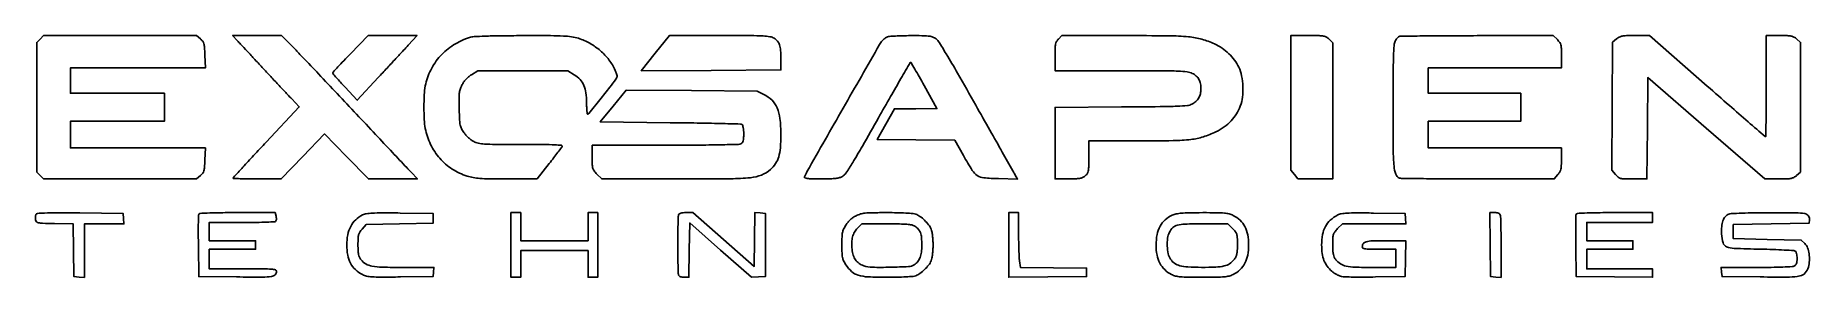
# Model space of a CAD drawing. Extents: x 16 to 1281, y 22 to 194.
import ezdxf

# ---------------------------------------------------------------- set-up
doc = ezdxf.new("R2010")
doc.units = 0

msp = doc.modelspace()

# ---------------------------------------------------------------- linework, layer by layer
for points in [[(19.454545, 191.545455), (17, 189.090909), (17, 143), (17, 96.909091), (19.454545, 94.454545), (21.909091, 92), (76.398782, 92), (130.888473, 92), (133.694219, 94.413401, 0.05147), (135.280938, 96.090941, 0.094059), (136.126353, 97.766987, 0.052315), (136.563635, 100.239193, 0.007372), (136.852598, 105.413401), (137.205232, 114), (89.102616, 114), (41, 114), (41, 123.5), (41, 133), (74.5, 133), (108, 133), (108, 143), (108, 153), (74.5, 153), (41, 153), (41, 162), (41, 171), (89.099498, 171), (137.198996, 171), (136.849498, 180.087252, 0.006561), (136.563528, 185.628312, 0.050817), (136.134967, 188.182588, 0.095695), (135.292866, 189.8883, 0.052841), (133.694236, 191.587252), (130.888473, 194), (76.398782, 194), (21.909091, 194)], [(160.101717, 190.25, -0.000435), (162.248577, 187.95078, -0.000053), (166.953992, 182.901563, -0.000063), (172.543373, 176.901008, -0.000052), (178.50303, 170.5, 0.000483), (184.600856, 163.961894, 0.000508), (190.606993, 157.547631, 0.000486), (195.798335, 152.025568, 0.002293), (198.793451, 148.874914), (204.190172, 143.249828), (180.595086, 118.185183, 0.001045), (171.548561, 108.534898, 0.001712), (163.931056, 100.318698, 0.000172), (157.152826, 92.952257, 0.188044), (157, 92.560269, 0.403475), (157.219961, 92.33206, 0.001044), (162.042403, 92.164579, 0.005098), (167.583519, 92.040265, 0.003059), (174.165628, 92), (191.331257, 92), (206.779035, 108.002758), (222.226814, 124.005515), (237.863407, 107.97636), (253.5, 91.947205), (270.962408, 91.973602), (288.424816, 92), (283.879911, 96.75, -0.00181), (280.773198, 100.020527, -0.00009), (270.58624, 110.826562, -0.000145), (258.487996, 123.672087, -0.000105), (245.007071, 138, 0.00053), (231.162478, 152.689339, 0.000615), (217.951543, 166.642187, 0.000547), (206.738405, 178.430054, 0.003653), (201.10833, 184.25), (191.537523, 194), (174.065814, 194), (156.594104, 194)], [(240.670274, 181.095785, 0.003197), (235.815902, 176.088132, 0.00508), (231.732412, 171.733734, 0.00141), (228.241215, 167.912722, 0.197463), (228.03581, 167.345785, 0.166876), (228.254035, 166.788152, 0.002376), (230.620895, 164.025983, 0.006283), (233.443296, 160.845351, 0.004063), (236.78581, 157.232029), (245.5, 147.964058), (260.5, 164.146265, -0.000021), (266.708047, 170.843017, -0.000021), (272.957192, 177.582954, -0.000021), (278.439389, 183.494721, -0.00008), (281.843634, 187.164236), (288.187268, 194), (270.763908, 194), (253.340549, 194)], [(325.5, 192.595823, 0.063893), (314.151438, 187.32044, 0.067076), (304.709531, 179.420768, 0.068362), (297.835941, 169.451637, 0.070772), (294.00528, 158.11351, 0.03338), (293.260436, 151.818293, 0.012779), (293.035643, 142.997373, 0.012754), (293.261017, 134.190689, 0.034095), (294.007652, 127.959652, 0.065481), (297.765646, 116.550651, 0.068031), (304.311734, 106.663602, 0.068659), (313.210031, 98.968511, 0.06876), (323.855335, 93.975017, 0.031737), (328.181805, 92.926104, 0.026051), (332.902197, 92.345861, 0.014717), (339.671326, 92.069622, 0.002838), (351.935806, 92), (373.660941, 92), (382.316761, 102.882486, 0.002953), (385.67118, 107.15132, 0.004258), (388.583742, 110.969949, 0.002278), (391.002943, 114.229223, 0.067176), (391.496184, 115.132486, 0.495084), (391.019455, 115.903552, 0.012724), (386.326563, 116.242911, 0.010198), (378.390584, 116.452027, 0.001487), (362.259894, 116.5, -0.00132), (343.730502, 116.548927, -0.014131), (336.213458, 116.801152, -0.036276), (331.840472, 117.392091, -0.068723), (328.5, 118.589059, -0.041083), (326.751061, 119.693908, -0.022448), (324.79375, 121.310765, -0.022231), (322.940252, 123.143535, -0.032786), (321.5, 124.920869, -0.034686), (319.748668, 127.802379, -0.070008), (318.871836, 130.30508, -0.038114), (318.447077, 133.798005, -0.004533), (318.168121, 141.596947, -0.005124), (318.0482, 148.891806, -0.029245), (318.250672, 152.760829, -0.049507), (318.856462, 155.607344, -0.035569), (320.062231, 158.628553, -0.034428), (321.328065, 160.841076, -0.036856), (322.859947, 162.806043, -0.036241), (324.688454, 164.552642, -0.031227), (326.839891, 166.113416), (331.391561, 169), (363.5, 169), (395.608439, 169), (400.160109, 166.113416, -0.064268), (404.300426, 162.67159, -0.083043), (407.017833, 158.552722, -0.070654), (408.52081, 153.254562, -0.033849), (409, 146.184276, 0.008598), (409.053914, 143.049214, 0.01437), (409.220312, 140.416877, 0.008043), (409.450508, 138.292839, 0.39494), (409.75, 138.043392, 0.211472), (410.499173, 138.428287, 0.000489), (418.46446, 148.310148, 0.003341), (425.608779, 157.313801, 0.012687), (429.88978, 163.07921, 0.062178), (430.54623, 164.312497, 0.111909), (430.707649, 165.441217, 0.071358), (430.386121, 166.856984, 0.014324), (429.38978, 169.250588, 0.05735), (424.960638, 176.678925, 0.051007), (418.800766, 183.236221, 0.050405), (411.360663, 188.48055, 0.05304), (403.144665, 192.024983, 0.03918), (398.312096, 193.12079, 0.024254), (392.513954, 193.680097, 0.011032), (383.243434, 193.917507, 0.001382), (363.144665, 193.933104, 0.002027), (347.089189, 193.836094, 0.006353), (336.301829, 193.590073, 0.007137), (328.801595, 193.21638, 0.060941)], [(457.99245, 181.490638), (447.905249, 168.981275), (497.702624, 169.240638), (547.5, 169.5), (547.479491, 177, 0.015142), (547.265721, 183.472531, 0.060885), (546.539411, 187.355436, 0.097323), (545.110442, 189.967595, 0.082348), (542.723163, 192.027281, 0.095179), (539.6698, 193.168751, 0.029368), (534.765609, 193.70667, 0.011573), (525.950921, 193.948121, 0.001034), (503.789826, 193.996262), (468.079652, 194)], [(623.5, 193.054643, 0.039898), (622.615052, 192.607072, 0.021734), (621.603714, 191.927784, 0.021528), (620.629454, 191.143204, 0.03181), (619.85307, 190.36803, 0.050565), (617.864116, 187.59105, 0.000109), (591.916576, 142.301564, 0.000143), (566.22501, 97.40653, 0.038288), (564.318527, 93.387685, 0.411756), (564.630776, 92.678575, 0.064664), (566.268435, 92.267977, 0.025392), (569.547912, 92.052083, 0.003816), (576.143011, 92.003738, 0.005398), (582.872534, 92.078428, 0.024801), (586.764058, 92.357094, 0.043144), (589.408868, 92.913393, 0.063597), (591.572515, 93.881105, 0.110469), (593.895392, 96.122925, 0.008012), (598.711784, 103.685637, 0.007311), (605.674484, 115.395595, 0.001679), (617.072515, 135.374049, -0.000928), (625.7079, 150.563084, -0.001536), (633.058801, 163.345756, -0.000106), (639.694929, 174.798277, -0.284731), (640, 174.961247, -0.248695), (640.29922, 174.777114, -0.000559), (643.041717, 170.102098, -0.003418), (646.107559, 164.779339, -0.002095), (649.652653, 158.464565), (658.805307, 142), (643.652653, 141.973516), (628.5, 141.947033), (622.335448, 130.989185), (616.170896, 120.031337), (643.804235, 119.765669), (671.437574, 119.5), (677.650426, 108.591089, 0.010544), (683.994436, 97.97867, 0.107922), (687.554624, 94.342883, 0.12414), (692.13093, 92.755547, 0.015659), (702.665965, 92.169803), (716.292186, 91.839606), (714.361475, 95.169803, -0.002418), (712.940204, 97.648842, -0.000043), (705.370579, 111.003994, -0.000108), (696.555553, 126.567357, -0.000072), (686.465382, 144.396986, 0.001462), (673.439028, 167.266413, 0.006152), (665.411447, 180.873794, 0.00577), (659.812483, 189.867392, 0.11298), (657.5, 192.143248, 0.070214), (655.274701, 193.11629, 0.042552), (652.445513, 193.651493, 0.022433), (648.090894, 193.900197, 0.004076), (640, 193.932876, 0.005178), (634.30007, 193.850395, 0.007088), (629.171875, 193.65029, 0.004815), (624.891306, 193.381089, 0.079178)], [(745.454545, 191.545455, 0.061362), (744.082918, 189.788411, 0.086807), (743.372172, 187.939933, 0.042987), (743.06705, 185.125108, 0.005514), (743, 179.045455), (743, 169), (790.039838, 169, -0.000764), (819.22487, 168.955379, -0.008679), (830.763232, 168.719797, -0.021075), (837.157463, 168.207711, -0.087645), (840.842777, 167.080209, -0.063379), (843.639675, 165.17359, -0.08566), (845.548548, 162.788639, -0.079407), (846.639674, 159.75806, -0.046811), (847, 155.917764, -0.060905), (846.590122, 152.565362, -0.073845), (845.385062, 149.639915, -0.073494), (843.376192, 147.180412, -0.059585), (840.6015, 145.198888, -0.102165), (837.374978, 144.209636, -0.013572), (830.219465, 143.731405, -0.007454), (817.824355, 143.425384, -0.00088), (790.25, 143.204329), (743, 142.908658), (743, 117.454329), (743, 92), (752.365141, 92, 0.007471), (757.552319, 92.077508, 0.035301), (760.510391, 92.375664, 0.060486), (762.559709, 92.991341, 0.063546), (764.365141, 94.07258, 0.069562), (765.893898, 95.663806, 0.108858), (766.647014, 97.398405, 0.044405), (766.944125, 100.244904, 0.003813), (767, 107.57258), (767, 119), (801.75, 119.017364, 0.003778), (827.185264, 119.22227, 0.024989), (839.864939, 120.054991, 0.046719), (848.727075, 121.933857, 0.038767), (857.68468, 125.509376, 0.039888), (863.604324, 129.033784, 0.048958), (868.462083, 133.24805, 0.050794), (872.268242, 138.184026, 0.048739), (875.062579, 143.852906, 0.060957), (876.612896, 150.220918, 0.039416), (876.90339, 157.811356, 0.039469), (876.000441, 165.33541, 0.06211), (873.941166, 171.5, 0.049186), (870.949623, 176.437351, 0.041023), (866.880507, 181.02992, 0.040068), (862.00507, 185.002138, 0.041495), (856.613151, 188.093846, 0.043011), (847.609409, 191.397998, 0.043671), (838.218952, 193.091854, 0.020278), (823.912213, 193.816734, 0.00242), (792.204545, 193.982636), (747.909091, 194)], [(911, 146.076725), (911, 98.153451), (913.588894, 95.076725), (916.177787, 92), (928.588894, 92), (941, 92), (941, 140.363636), (941, 188.727273), (938.363636, 191.363636, 0.060389), (936.41381, 192.891852, 0.092803), (934.411477, 193.643382, 0.039858), (931.251336, 193.942291, 0.003658), (923.363636, 194), (911, 194)], [(988.22896, 193.330706, 0.098826), (987.641536, 192.94623, 0.02751), (986.896844, 192.129407, 0.026628), (986.138585, 191.091597, 0.02513), (985.47896, 189.959313, 0.102363), (984.656734, 187.025346, 0.009434), (984.274598, 179.442439, 0.006776), (984.052748, 167.072894, 0.001096), (984, 143, 0.001602), (984.098089, 112.388118, 0.020893), (984.645889, 101.029122, 0.064485), (985.920624, 95.295309, 0.217547), (988.544802, 92.621181, 0.088732), (989.865485, 92.367999, 0.000326), (1005.647298, 92.182472, 0.001706), (1023.54926, 92.044799, 0.00107), (1044.492894, 92), (1098.822213, 92), (1101.411106, 95.076725, 0.042751), (1102.820584, 97.07606, 0.074502), (1103.571235, 98.956122, 0.048367), (1103.913092, 101.482679, 0.009458), (1104, 106.076725), (1104, 114), (1056.5, 114), (1009, 114), (1009, 123.5), (1009, 133), (1042, 133), (1075, 133), (1075, 143), (1075, 153), (1042, 153), (1009, 153), (1009, 162), (1009, 171), (1056.5, 171), (1104, 171), (1104, 179.576923, 0.007195), (1103.923714, 184.878189, 0.055088), (1103.579596, 187.340697, 0.094048), (1102.760124, 189.097506, 0.040372), (1101.076923, 191.076923), (1098.153846, 194), (1043.826923, 193.921053, 0.000878), (1022.908178, 193.853932, 0.001413), (1005.085166, 193.715073, 0.000216), (989.279602, 193.540408, 0.093028)], [(1143.305764, 191.587235), (1140.5, 189.17447), (1140.220866, 143.698584), (1139.941733, 98.222697), (1142.55976, 95.111349, 0.043338), (1144.426621, 93.247207, 0.114094), (1146.101394, 92.394701, 0.056118), (1148.61092, 92.062729, 0.004851), (1155.076419, 92), (1164.975052, 92), (1165.237526, 128.065024), (1165.5, 164.130047), (1207.231648, 128.065024), (1248.963296, 92), (1258.925884, 92, 0.006064), (1264.839251, 92.071718, 0.040662), (1267.758733, 92.380969, 0.076046), (1269.750176, 93.082306, 0.055044), (1271.694236, 94.413416), (1274.5, 96.826833), (1274.5, 143), (1274.5, 189.173167), (1271.694236, 191.586584, 0.053633), (1269.774134, 192.909243, 0.075522), (1267.820785, 193.611842, 0.041946), (1264.998742, 193.925465, 0.006709), (1259.444236, 194), (1250, 194), (1250, 158, -0.001151), (1249.968212, 144.195787, -0.00192), (1249.870054, 132.575, -0.000149), (1249.739218, 122.179262, -0.410445), (1249.557632, 122, -0.180214), (1249.240811, 122.118025, -0.000042), (1237.155415, 132.575, -0.000825), (1223.770991, 144.196581, -0.000499), (1207.958518, 158), (1166.801772, 194), (1156.45665, 194, 0.005652), (1150.278205, 193.930161, 0.039732), (1147.286791, 193.623889, 0.076298), (1145.266821, 192.923523, 0.056104)], [(427.965497, 143.79579), (418.733717, 132.5), (468.616858, 132, -0.001494), (487.830174, 131.750004, -0.002399), (504.214015, 131.409226, -0.000433), (518.668096, 131.026686, -0.137632), (519.75, 130.690983, -0.170621), (520.274938, 130.012362, -0.034103), (520.662839, 128.507218, -0.029603), (520.917927, 126.474842, -0.016419), (521, 123.976167, -0.012616), (520.920884, 120.841222, -0.055385), (520.6243, 119.01641, -0.097925), (520.038431, 117.854438, -0.104672), (519.065741, 117.035184, -0.117248), (517.210441, 116.545672, -0.001342), (504.334091, 116.264258, -0.003442), (487.827746, 116.061474, -0.00135), (465.065741, 116), (413, 116), (413, 107.4, 0.007089), (413.078065, 101.893929, 0.062015), (413.447674, 99.484679, 0.098144), (414.36043, 97.695594, 0.029503), (416.4, 95.4), (419.8, 92), (472.718499, 92, 0.001643), (511.748466, 92.128248, 0.02288), (525.802711, 92.864288, 0.06809), (533.728841, 94.753992, 0.091428), (540.001159, 98.620012, 0.062328), (543.68214, 102.888825, 0.074025), (545.943788, 107.701418, 0.054489), (547.12167, 114.077884, 0.018567), (547.467274, 123.5, 0.025899), (546.869814, 134.923599, 0.074626), (544.889553, 142.582538, 0.100796), (541.178179, 147.973779, 0.076667), (535.30161, 152.115613), (530.5, 154.5), (483.848639, 154.79579), (437.197278, 155.09158)], [(16.395094, 66.587215, 0.053731), (16.205375, 65.871302, 0.023057), (16.101024, 64.886669, 0.022494), (16.085525, 63.817739, 0.027572), (16.170919, 62.822726, 0.163281), (16.839002, 61.48923, 0.149358), (18.201012, 60.769527, 0.039628), (21.11976, 60.446042, 0.002522), (29.728041, 60.221128), (42.956082, 59.942256), (43.228041, 41.221128), (43.5, 22.5), (47.25, 22.189635), (51, 21.879269), (51, 40.939635), (51, 60), (65.060365, 60), (79.120731, 60), (78.810365, 63.75), (78.5, 67.5), (47.724175, 67.764489, 0.001443), (30.748519, 67.86139, 0.010096), (22.46539, 67.717507, 0.012383), (17.48245, 67.406542, 0.286823)], [(132.448072, 66.725273, 0.088228), (132.256726, 65.732523, 0.0012), (132.182076, 59.516636, 0.003356), (132.161161, 52.297949, 0.002196), (132.229457, 43.975273), (132.5, 22.5), (159.430678, 22.233326, 0.002046), (178.152798, 22.124545, 0.035382), (184.248607, 22.545928, 0.154068), (186.916381, 23.819782, 0.205531), (187.984687, 26.25, 0.345059), (187.206547, 27.261399, 0.044441), (184.32127, 27.73193, 0.016753), (178.589576, 27.957482, 0.001457), (164, 28), (140, 28), (140, 35), (140, 42), (156.5, 42), (173, 42), (173, 45), (173, 48), (156.5, 48), (140, 48), (140, 54.5), (140, 61), (163.440983, 61, 0.003019), (173.726411, 61.062104, 0.00794), (181.098149, 61.268237, 0.003984), (186.701373, 61.558761, 0.244041), (187.535126, 62.056835, 0.101636), (187.744926, 62.629809, 0.034264), (187.816295, 63.520905, 0.032431), (187.76159, 64.543929, 0.031921), (187.575091, 65.556835), (186.961896, 68), (159.949563, 68, 0.001998), (146.272081, 67.945353, 0.009582), (138.478638, 67.733675, 0.008254), (133.366982, 67.412105, 0.288923)], [(249.239432, 66.356882, 0.077386), (244.379745, 62.925305, 0.079535), (240.846838, 58.207548, 0.071973), (238.722034, 52.207165, 0.049198), (238.011154, 45, 0.046002), (238.678804, 37.758559, 0.07553), (240.696365, 31.956485, 0.083551), (244.161713, 27.418241, 0.070164), (249.122097, 23.937711, 0.063633), (252.171033, 22.84321, 0.038704), (255.967898, 22.307422, 0.016673), (262.209153, 22.123402, 0.001919), (276.246306, 22.23156), (299.5, 22.5), (299.813358, 25.75), (300.126717, 29), (278.53124, 29, -0.005257), (263.197842, 29.161228, -0.039672), (255.992509, 29.88658, -0.08787), (251.611298, 31.510327, -0.093791), (248.1679, 34.513679, -0.054836), (247.053474, 36.303305, -0.061516), (246.406826, 38.225526, -0.040181), (246.08766, 40.843433, -0.01025), (246, 45.119082, -0.009247), (246.087184, 49.832919, -0.05495), (246.446889, 52.266, -0.082624), (247.270753, 54.103759, -0.035658), (248.916025, 56.234223), (251.83205, 59.5), (275.666025, 60), (299.5, 60.5), (299.5, 64), (299.5, 67.5), (276, 67.736903, 0.002245), (263.000544, 67.809589, 0.013157), (256.172602, 67.637415, 0.024644), (251.947304, 67.210046, 0.077727)], [(474.606989, 66.418213, 0.082775), (474.363521, 65.224721, 0.001933), (474.178303, 59.474125, 0.004232), (474.044004, 52.715855, 0.002852), (474, 45, 0.002852), (474.044004, 37.284145, 0.004232), (474.178303, 30.525875, 0.001933), (474.363521, 24.775279, 0.082775), (474.606989, 23.581787, 0.129372), (475.088395, 22.912745, 0.077999), (475.934625, 22.412282, 0.060317), (477.113511, 22.101319, 0.034367), (478.585849, 22), (481.95772, 22), (482.22886, 41.325555), (482.5, 60.65111), (504.5, 41.316297), (526.5, 21.981484), (531.5, 22.240742), (536.5, 22.5), (536.5, 45), (536.5, 67.5), (532.7718, 67.809066), (529.043599, 68.118131), (528.7718, 48.90988), (528.5, 29.70163), (506.668648, 48.850815), (484.837295, 68), (480.025636, 68, 0.01818), (477.736486, 67.916739, 0.052877), (476.180816, 67.636277, 0.084009), (475.170929, 67.146393, 0.147332)], [(601.121329, 65.831047, 0.037392), (599.056516, 64.609066, 0.034136), (597.129005, 63.058719, 0.033309), (595.385926, 61.219562, 0.031715), (593.871329, 59.136055, 0.028625), (592.255058, 56.232526, 0.06266), (591.442512, 53.825414, 0.042529), (591.087549, 50.762825, 0.007596), (591, 45, 0.007595), (591.087655, 39.229671, 0.042706), (591.443534, 36.168553, 0.062776), (592.259431, 33.758956, 0.028333), (593.886584, 30.839891, 0.07001), (597.914894, 26.105227, 0.108833), (602.577105, 23.502106, 0.062248), (609.680197, 22.296854, 0.010936), (623.250625, 22, 0.005318), (630.342452, 22.075426, 0.007656), (636.615448, 22.305003, 0.005939), (641.752259, 22.633027, 0.071342), (643.6849, 23.061334, 0.068308), (646.680112, 24.685748, 0.034811), (649.952846, 27.458819, 0.034754), (652.832435, 30.684421, 0.063579), (654.619242, 33.717881, 0.054187), (655.169267, 35.51465, 0.016755), (655.607437, 38.313628, 0.016065), (655.901869, 41.589021, 0.014382), (656, 45, 0.014382), (655.901869, 48.410979, 0.016065), (655.607437, 51.686372, 0.016755), (655.169267, 54.48535, 0.054187), (654.619242, 56.282119, 0.063579), (652.832435, 59.315579, 0.034754), (649.952846, 62.541181, 0.034811), (646.680112, 65.314252, 0.068308), (643.6849, 66.938666, 0.071402), (641.749506, 67.36734, 0.005931), (636.600086, 67.695022, 0.007644), (630.307638, 67.924174, 0.00529), (623.1849, 67.999211, 0.003009), (612.679191, 67.935519, 0.021472), (607.603206, 67.655968, 0.043609), (604.239993, 67.026168, 0.046871)], [(710, 44.984181), (710, 21.968363), (737.75, 22.234181), (765.5, 22.5), (765.5, 25.5), (765.5, 28.5), (741.883486, 28.767784), (718.266973, 29.035567), (717.633486, 33.657355, -0.021964), (717.38707, 36.319602, -0.003968), (717.186087, 41.286743, -0.004271), (717.046484, 47.111319, -0.003855), (717, 53.139571), (717, 68), (713.5, 68), (710, 68)], [(826.45863, 66.120336, 0.076388), (821.41551, 62.824519, 0.085904), (817.82987, 58.280732, 0.076772), (815.713477, 52.362723, 0.047587), (815.011154, 45, 0.045994), (815.677897, 37.767219, 0.075291), (817.692222, 31.964982, 0.083379), (821.147603, 27.427354, 0.070582), (826.085953, 23.95615, 0.057352), (828.914471, 22.900632, 0.038408), (832.323994, 22.330069, 0.019232), (837.601357, 22.062967, 0.003028), (848, 22, 0.003028), (858.398643, 22.062967, 0.019232), (863.676006, 22.330069, 0.038408), (867.085529, 22.900632, 0.057352), (869.914047, 23.95615, 0.070582), (874.852397, 27.427354, 0.083379), (878.307778, 31.964982, 0.075291), (880.322103, 37.767219, 0.045994), (880.988846, 45, 0.045994), (880.322103, 52.232781, 0.075291), (878.307778, 58.035018, 0.083379), (874.852397, 62.572646, 0.070582), (869.914047, 66.04385, 0.056888), (867.097407, 67.097904, 0.038827), (863.723508, 67.666026, 0.01952), (858.51848, 67.927394, 0.003093), (848.289838, 67.978038, 0.003418), (838.454397, 67.898655, 0.017497), (832.99999, 67.626263, 0.031796), (829.374477, 67.084031, 0.053637)], [(944.5, 66.348528, 0.061297), (939.220064, 62.656334, 0.086614), (935.685038, 58.151104, 0.079492), (933.695093, 52.413863, 0.043831), (933.043924, 45, 0.033199), (933.450037, 38.890408, 0.059628), (934.700638, 34.03045, 0.066534), (936.940292, 29.968057, 0.053436), (940.321639, 26.290747, 0.030468), (941.953487, 25.025264, 0.024388), (943.850249, 23.862524, 0.02501), (945.716945, 22.958143, 0.055612), (947.228619, 22.506979, 0.039049), (949.416277, 22.285557, 0.00262), (955.707782, 22.174989, 0.003758), (963.217991, 22.138824, 0.002805), (971.5, 22.207655), (992.5, 22.5), (992.779877, 35.25), (993.059754, 48), (978.729877, 48, 0.006416), (969.082125, 47.876185, 0.055131), (964.815631, 47.293142, 0.161216), (962.786842, 46.005178, 0.173064), (962, 43.8, 0.250278), (962.518679, 42.828702, 0.110685), (963.916667, 42.2875, 0.0339), (966.867811, 42.047586, 0.003336), (974, 42), (986, 42), (986, 35.5), (986, 29), (968.967881, 29, -0.007772), (956.843839, 29.188461, -0.044894), (950.487326, 29.960174, -0.086602), (946.423799, 31.598839, -0.087268), (943.1679, 34.513679, -0.055151), (942.050686, 36.310292, -0.061733), (941.404546, 38.241775, -0.039931), (941.086758, 40.884037, -0.009969), (941, 45.234859, -0.008373), (941.084122, 50.258154, -0.064388), (941.46343, 52.577758, -0.095394), (942.380511, 54.335442, -0.028579), (944.4, 56.6), (947.8, 60), (970.460365, 60), (993.120731, 60), (992.810365, 63.75), (992.5, 67.5), (970, 67.720124, 0.002378), (957.659114, 67.782152, 0.013502), (951.091567, 67.606537, 0.024731), (947.022853, 67.185199, 0.083988)], [(1053.231226, 45.25), (1053.5, 22.5), (1057.25, 22.189635), (1061, 21.879269), (1061, 43.357847, 0.002635), (1060.956021, 51.703263, 0.003944), (1060.821697, 58.991743, 0.001689), (1060.636892, 65.213505, 0.083527), (1060.393011, 66.418213, 0.129845), (1059.909003, 67.089554, 0.07839), (1059.058338, 67.589617, 0.060196), (1057.868829, 67.899349, 0.033634), (1056.374237, 68), (1052.962451, 68)], [(1114.448072, 66.725273, 0.088228), (1114.256726, 65.732523, 0.0012), (1114.182076, 59.516636, 0.003356), (1114.161161, 52.297949, 0.002196), (1114.229457, 43.975273), (1114.5, 22.5), (1141.75, 22.233928), (1169, 21.967856), (1169, 24.983928), (1169, 28), (1145.5, 28), (1122, 28), (1122, 35), (1122, 42), (1138.5, 42), (1155, 42), (1155, 45), (1155, 48), (1138.5, 48), (1122, 48), (1122, 54.5), (1122, 61), (1145.5, 61), (1169, 61), (1169, 64.5), (1169, 68), (1141.968615, 68, 0.001996), (1128.281091, 67.945358, 0.009576), (1120.482379, 67.733687, 0.008245), (1115.367111, 67.412151, 0.288942)], [(1223.30236, 66.988207, 0.124619), (1220.865909, 65.208751, 0.086288), (1219.162848, 62.233482, 0.065811), (1218.252734, 58.091699, 0.035344), (1218.178247, 52.851249, 0.053068), (1219.232709, 46.418703, 0.236187), (1221.716984, 43.656033, 0.084683), (1227.069514, 42.539936, 0.003883), (1245.783318, 42, -0.003081), (1254.963544, 41.749865, -0.004745), (1262.900412, 41.409226, -0.00169), (1269.720314, 41.028533, -0.129535), (1270.75, 40.690983, -0.15712), (1271.234006, 40.098165, -0.034448), (1271.633164, 38.826424, -0.032626), (1271.908339, 37.223705, -0.026208), (1272, 35.476167, -0.021849), (1271.903994, 33.280148, -0.063631), (1271.581504, 31.799634, -0.09221), (1270.987408, 30.77505, -0.092773), (1270.065741, 30.035184, -0.109894), (1268.442377, 29.581554, -0.003837), (1261.867929, 29.279542, -0.00637), (1253.538666, 29.067173, -0.003188), (1243.002383, 29), (1217.873283, 29), (1218.186642, 25.75), (1218.5, 22.5), (1245.768515, 22.233894, 0.003541), (1266.563489, 22.178221, 0.049424), (1274.006526, 22.948871, 0.157831), (1277.772891, 25.080508, 0.120385), (1280.07108, 29.256678, 0.052893), (1280.819163, 33.958685, 0.05123), (1280.577279, 38.765206, 0.055317), (1279.437248, 42.99661, 0.103193), (1277.502164, 45.954361), (1274.958506, 48.5), (1250.729253, 49), (1226.5, 49.5), (1226.5, 54.5), (1226.5, 59.5), (1253.5, 60), (1280.5, 60.5), (1280.826764, 62.805042, 0.198172), (1280.085678, 65.701906, 0.190281), (1277.501597, 67.296915, 0.042281), (1271.168013, 67.883959, 0.002573), (1252.127555, 67.936614, 0.003078), (1241.76491, 67.848147, 0.004549), (1232.676288, 67.631872, 0.002147), (1224.957439, 67.344717, 0.085549)], [(643.010496, 58.334729, -0.077118), (645.445263, 56.335456, -0.093976), (646.964055, 53.81299, -0.066903), (647.764298, 50.250426, -0.021841), (648, 44.857239, -0.0293), (647.70386, 39.808038, -0.062861), (646.767829, 36.027723, -0.079155), (645.107759, 33.170006, -0.07783), (642.633515, 30.950389, -0.131461), (638.544489, 29.620541, -0.007842), (625.459038, 29.131868, -0.010298), (612.583404, 29.118373, -0.077328), (606.595512, 30.170269, -0.069912), (603.233177, 31.869103, -0.085981), (600.734809, 34.3356, -0.079851), (599.087387, 37.653073, -0.051485), (598.238534, 41.869326, -0.03036), (598.063685, 46.849928, -0.056513), (598.620765, 50.845968, -0.067114), (599.954834, 54.133937, -0.066579), (602.114937, 56.961091), (605.153846, 60), (622.672631, 60, -0.003347), (632.154297, 59.93653, -0.017079), (637.419729, 59.686007, -0.030839), (640.767917, 59.202708, -0.082323)], [(869.6, 56.6, -0.028289), (871.61198, 54.346493, -0.094388), (872.530804, 52.598931, -0.065176), (872.913636, 50.309279, -0.008876), (873, 45.444391, -0.010482), (872.907769, 41.045293, -0.045544), (872.562339, 38.462441, -0.066284), (871.825585, 36.483201, -0.040743), (870.480948, 34.386134, -0.091387), (867.461659, 31.646226, -0.081933), (863.549029, 30.032618, -0.047217), (857.633965, 29.23947, -0.010711), (847.5, 29.062019, -0.011802), (837.67274, 29.332493, -0.051488), (831.930265, 30.22392, -0.08865), (828.157066, 31.971441, -0.092334), (825.284628, 34.897883, -0.095483), (823.649204, 38.74936, -0.042472), (822.951771, 44.243385, -0.04244), (823.194609, 49.82825, -0.087464), (824.494289, 53.988956, -0.082439), (827.024112, 57.374346, -0.130082), (830.177747, 59.121101, -0.056027), (835.548967, 59.851597, -0.005809), (848.322506, 60), (866.2, 60)]]:
    msp.add_lwpolyline(points, format="xyb", close=True)
msp.add_lwpolyline([(355, 45), (355, 22), (358.5, 22), (362, 22), (362, 31.5), (362, 41), (386, 41), (410, 41), (410, 31.5), (410, 22), (413.5, 22), (417, 22), (417, 45), (417, 68), (413.5, 68), (410, 68), (410, 58), (410, 48), (386, 48), (362, 48), (362, 58), (362, 68), (358.5, 68), (355, 68)], close=True)

doc.saveas('drawing.dxf')
